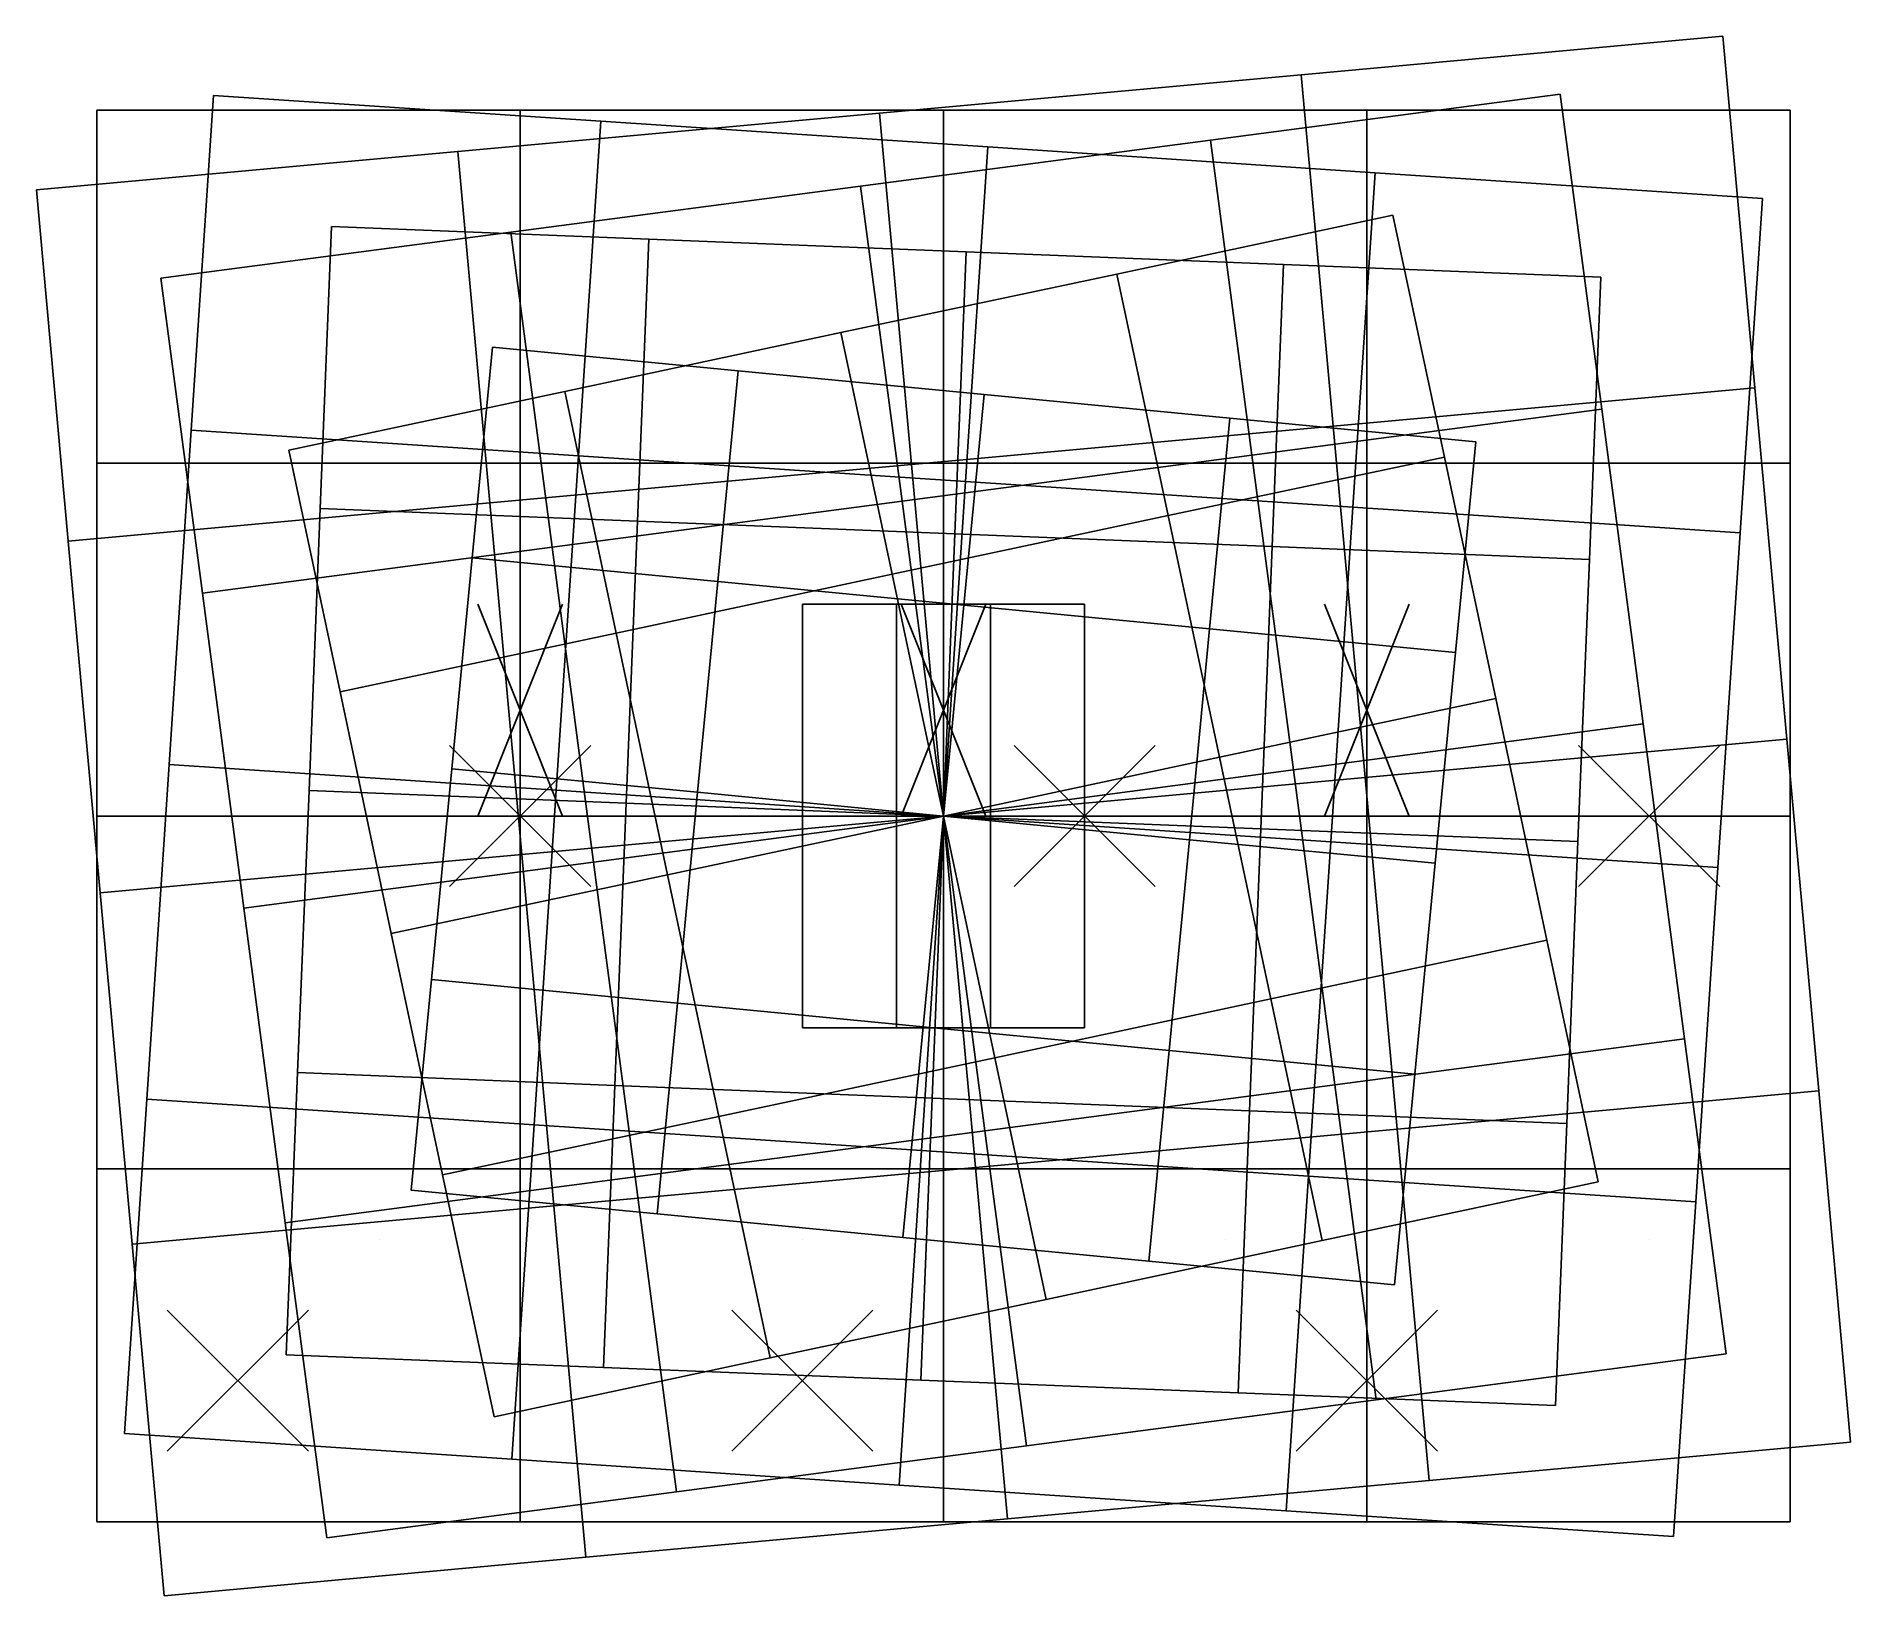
# Model space of a CAD drawing. Header units: metres. Extents: x -64 to 64, y -55 to 55.
import ezdxf

# ---------------------------------------------------------------- set-up
doc = ezdxf.new("R2010")
doc.units = ezdxf.units.M

msp = doc.modelspace()

# ---------------------------------------------------------------- linework, layer by layer
for p, q in [((25.34, 52.51, 8.5), (55.22, 55.23, 8.5)), ((57.49, 30.34, 8.5), (55.22, 55.23, 8.5)), ((-4.53, 49.79, 8.5), (25.34, 52.51, 8.5)), ((27.61, 27.62, 8.5), (25.34, 52.51, 8.5)), ((-53.31, 27.34, 17), (-51.73, 51.04, 17)), ((-51.73, 51.04, 17), (-24.29, 49.22, 17)), ((18.91, 47.88, 26.3), (43.7, 51.14, 26.3)), ((46.64, 28.83, 26.3), (43.7, 51.14, 26.3)), ((-60, 25), (-60, 50)), ((-60, 50), (-30, 50)), ((-34.41, 47.08, 8.5), (-4.53, 49.79, 8.5)), ((-30, 25), (-30, 50)), ((-30, 50), (0, 50)), ((-25.87, 25.52, 17), (-24.29, 49.22, 17)), ((-24.29, 49.22, 17), (3.15, 47.4, 17)), ((-2.27, 24.9, 8.5), (-4.53, 49.79, 8.5)), ((0, 25), (0, 50)), ((0, 50), (30, 50)), ((30, 25), (30, 50)), ((30, 50), (60, 50)), ((60, 25), (60, 50)), ((-5.87, 44.62, 26.3), (18.91, 47.88, 26.3)), ((21.85, 25.57, 26.3), (18.91, 47.88, 26.3)), ((-64.28, 44.36, 8.5), (-34.41, 47.08, 8.5)), ((-32.14, 22.18, 8.5), (-34.41, 47.08, 8.5)), ((1.57, 23.7, 17), (3.15, 47.4, 17)), ((3.15, 47.4, 17), (30.59, 45.57, 17)), ((29.01, 21.88, 17), (30.59, 45.57, 17)), ((30.59, 45.57, 17), (58.03, 43.75, 17)), ((-62.02, 19.46, 8.5), (-64.28, 44.36, 8.5)), ((-30.66, 41.35, 26.3), (-5.87, 44.62, 26.3)), ((-2.94, 22.31, 26.3), (-5.87, 44.62, 26.3)), ((56.45, 20.05, 17), (58.03, 43.75, 17)), ((12.29, 38.39, 45), (31.85, 42.55, 45)), ((35.49, 25.43, 45), (31.85, 42.55, 45)), ((-55.45, 38.09, 26.3), (-30.66, 41.35, 26.3)), ((-44.16, 21.79, 35.8), (-43.36, 41.77, 35.8)), ((-43.36, 41.77, 35.8), (-20.88, 40.87, 35.8)), ((-27.72, 19.04, 26.3), (-30.66, 41.35, 26.3)), ((-21.68, 20.89, 35.8), (-20.88, 40.87, 35.8)), ((-20.88, 40.87, 35.8), (1.61, 39.97, 35.8)), ((0.8, 19.98, 35.8), (1.61, 39.97, 35.8)), ((1.61, 39.97, 35.8), (24.09, 39.06, 35.8)), ((23.28, 19.08, 35.8), (24.09, 39.06, 35.8)), ((24.09, 39.06, 35.8), (46.57, 38.16, 35.8)), ((-52.51, 15.78, 26.3), (-55.45, 38.09, 26.3)), ((-7.28, 34.24, 45), (12.29, 38.39, 45)), ((15.92, 21.28, 45), (12.29, 38.39, 45)), ((45.77, 18.18, 35.8), (46.57, 38.16, 35.8)), ((-26.84, 30.08, 45), (-7.28, 34.24, 45)), ((-3.64, 17.12, 45), (-7.28, 34.24, 45)), ((-33.4, 18.29, 54.5), (-31.96, 33.22, 54.5)), ((-31.96, 33.22, 54.5), (-14.54, 31.54, 54.5)), ((-15.98, 16.61, 54.5), (-14.54, 31.54, 54.5)), ((-14.54, 31.54, 54.5), (2.88, 29.86, 54.5)), ((-46.4, 25.92, 45), (-26.84, 30.08, 45)), ((-23.2, 12.96, 45), (-26.84, 30.08, 45)), ((1.44, 14.93, 54.5), (2.88, 29.86, 54.5)), ((2.88, 29.86, 54.5), (20.29, 28.18, 54.5)), ((27.61, 27.62, 8.5), (57.49, 30.34, 8.5)), ((59.75, 5.44, 8.5), (57.49, 30.34, 8.5)), ((21.85, 25.57, 26.3), (46.64, 28.83, 26.3)), ((49.57, 6.53, 26.3), (46.64, 28.83, 26.3)), ((-54.88, 3.65, 17), (-53.31, 27.34, 17)), ((-53.31, 27.34, 17), (-25.87, 25.52, 17)), ((-2.27, 24.9, 8.5), (27.61, 27.62, 8.5)), ((18.86, 13.25, 54.5), (20.29, 28.18, 54.5)), ((20.29, 28.18, 54.5), (37.71, 26.51, 54.5)), ((29.88, 2.72, 8.5), (27.61, 27.62, 8.5)), ((-42.76, 8.8, 45), (-46.4, 25.92, 45)), ((36.28, 11.58, 54.5), (37.71, 26.51, 54.5)), ((-60, 0), (-60, 25)), ((-60, 25), (-30, 25)), ((-32.14, 22.18, 8.5), (-2.27, 24.9, 8.5)), ((-30, 0), (-30, 25)), ((-30, 25), (0, 25)), ((-27.44, 1.82, 17), (-25.87, 25.52, 17)), ((-25.87, 25.52, 17), (1.57, 23.7, 17)), ((-2.94, 22.31, 26.3), (21.85, 25.57, 26.3)), ((0, 0, 8.5), (-2.27, 24.9, 8.5)), ((0, 0), (0, 25)), ((0, 25), (30, 25)), ((15.92, 21.28, 45), (35.49, 25.43, 45)), ((24.79, 3.26, 26.3), (21.85, 25.57, 26.3)), ((30, 0), (30, 25)), ((30, 25), (60, 25)), ((39.13, 8.32, 45), (35.49, 25.43, 45)), ((60, 0), (60, 25)), ((0, 0, 17), (1.57, 23.7, 17)), ((1.57, 23.7, 17), (29.01, 21.88, 17)), ((-62.02, 19.46, 8.5), (-32.14, 22.18, 8.5)), ((-29.88, -2.72, 8.5), (-32.14, 22.18, 8.5)), ((-27.72, 19.04, 26.3), (-2.94, 22.31, 26.3)), ((0, 0, 26.3), (-2.94, 22.31, 26.3)), ((27.44, -1.82, 17), (29.01, 21.88, 17)), ((29.01, 21.88, 17), (56.45, 20.05, 17)), ((-44.96, 1.81, 35.8), (-44.16, 21.79, 35.8)), ((-44.16, 21.79, 35.8), (-21.68, 20.89, 35.8)), ((-22.48, 0.9, 35.8), (-21.68, 20.89, 35.8)), ((-21.68, 20.89, 35.8), (0.8, 19.98, 35.8)), ((-3.64, 17.12, 45), (15.92, 21.28, 45)), ((19.56, 4.16, 45), (15.92, 21.28, 45)), ((-59.75, -5.44, 8.5), (-62.02, 19.46, 8.5)), ((0, 0, 35.8), (0.8, 19.98, 35.8)), ((0.8, 19.98, 35.8), (23.28, 19.08, 35.8)), ((54.88, -3.65, 17), (56.45, 20.05, 17)), ((-52.51, 15.78, 26.3), (-27.72, 19.04, 26.3)), ((-34.84, 3.35, 54.5), (-33.4, 18.29, 54.5)), ((-33.4, 18.29, 54.5), (-15.98, 16.61, 54.5)), ((-24.79, -3.26, 26.3), (-27.72, 19.04, 26.3)), ((22.48, -0.9, 35.8), (23.28, 19.08, 35.8)), ((23.28, 19.08, 35.8), (45.77, 18.18, 35.8)), ((44.96, -1.81, 35.8), (45.77, 18.18, 35.8)), ((-23.2, 12.96, 45), (-3.64, 17.12, 45)), ((0, 0, 45), (-3.64, 17.12, 45)), ((-49.57, -6.53, 26.3), (-52.51, 15.78, 26.3)), ((-17.42, 1.68, 54.5), (-15.98, 16.61, 54.5)), ((-15.98, 16.61, 54.5), (1.44, 14.93, 54.5)), ((-33, 0, 8.5), (-27, 15, 10.5)), ((-27, 0, 8.5), (-33, 15, 10.5)), ((-33, 0, 26.3), (-27, 15, 28.3)), ((-27, 0, 26.3), (-33, 15, 28.3)), ((-33, 0, 45), (-27, 15, 47)), ((-27, 0, 45), (-33, 15, 47)), ((-30, 0, 8.5), (-30, 15, 8.5)), ((-30, 0, 26.3), (-30, 15, 26.3)), ((-30, 0, 45), (-30, 15, 45)), ((10, 15, 14), (-10, 15, 14)), ((-10, 15, 14), (-10, -15, 14)), ((-10, -15, 14), (-10, 15, 14)), ((-10, -15, 14), (-10, 15, 14)), ((-10, -15, 14), (-10, 15, 14)), ((-10, 15, 14), (10, 15, 14)), ((-10, 15, 14), (10, 15, 14)), ((-10, 15, 14), (10, 15, 14)), ((-10, 15, 14), (10, 15, 14)), ((10, 15, 32), (-10, 15, 32)), ((-10, 15, 32), (-10, -15, 32)), ((-10, -15, 32), (-10, 15, 32)), ((-10, -15, 32), (-10, 15, 32)), ((-10, -15, 32), (-10, 15, 32)), ((-10, 15, 32), (10, 15, 32)), ((-10, 15, 32), (10, 15, 32)), ((-10, 15, 32), (10, 15, 32)), ((-10, 15, 32), (10, 15, 32)), ((10, 15, 50), (-10, 15, 50)), ((-10, 15, 50), (-10, -15, 50)), ((-10, -15, 50), (-10, 15, 50)), ((-10, -15, 50), (-10, 15, 50)), ((-10, -15, 50), (-10, 15, 50)), ((-10, 15, 50), (10, 15, 50)), ((-10, 15, 50), (10, 15, 50)), ((-10, 15, 50), (10, 15, 50)), ((-10, 15, 50), (10, 15, 50)), ((-3.33, -15, 14), (-3.33, 15, 14)), ((-3.33, -15, 14), (-3.33, 15, 14)), ((-3.33, -15, 14), (-3.33, 15, 14)), ((-3.33, -15, 32), (-3.33, 15, 32)), ((-3.33, -15, 32), (-3.33, 15, 32)), ((-3.33, -15, 32), (-3.33, 15, 32)), ((-3.33, -15, 50), (-3.33, 15, 50)), ((-3.33, -15, 50), (-3.33, 15, 50)), ((-3.33, -15, 50), (-3.33, 15, 50)), ((-3, 0, 8.5), (3, 15, 10.5)), ((3, 0, 8.5), (-3, 15, 10.5)), ((-3, 0, 26.3), (3, 15, 28.3)), ((3, 0, 26.3), (-3, 15, 28.3)), ((-3, 0, 45), (3, 15, 47)), ((3, 0, 45), (-3, 15, 47)), ((0, 0, 8.5), (0, 15, 8.5)), ((0, 0, 26.3), (0, 15, 26.3)), ((0, 0, 45), (0, 15, 45)), ((0, 0, 54.5), (1.44, 14.93, 54.5)), ((1.44, 14.93, 54.5), (18.86, 13.25, 54.5)), ((3.33, -15, 14), (3.33, 15, 14)), ((3.33, -15, 14), (3.33, 15, 14)), ((3.33, -15, 14), (3.33, 15, 14)), ((3.33, -15, 32), (3.33, 15, 32)), ((3.33, -15, 32), (3.33, 15, 32)), ((3.33, -15, 32), (3.33, 15, 32)), ((3.33, -15, 50), (3.33, 15, 50)), ((3.33, -15, 50), (3.33, 15, 50)), ((3.33, -15, 50), (3.33, 15, 50)), ((10, -15, 14), (10, 15, 14)), ((10, -15, 14), (10, 15, 14)), ((10, -15, 14), (10, 15, 14)), ((10, -15, 14), (10, 15, 14)), ((10, -15, 32), (10, 15, 32)), ((10, -15, 32), (10, 15, 32)), ((10, -15, 32), (10, 15, 32)), ((10, -15, 32), (10, 15, 32)), ((10, -15, 50), (10, 15, 50)), ((10, -15, 50), (10, 15, 50)), ((10, -15, 50), (10, 15, 50)), ((10, -15, 50), (10, 15, 50)), ((27, 0, 8.5), (33, 15, 10.5)), ((33, 0, 8.5), (27, 15, 10.5)), ((27, 0, 26.3), (33, 15, 28.3)), ((33, 0, 26.3), (27, 15, 28.3)), ((27, 0, 45), (33, 15, 47)), ((33, 0, 45), (27, 15, 47)), ((30, 0, 8.5), (30, 15, 8.5)), ((30, 0, 26.3), (30, 15, 26.3)), ((30, 0, 45), (30, 15, 45)), ((-42.76, 8.8, 45), (-23.2, 12.96, 45)), ((-19.56, -4.16, 45), (-23.2, 12.96, 45)), ((17.42, -1.68, 54.5), (18.86, 13.25, 54.5)), ((18.86, 13.25, 54.5), (36.28, 11.58, 54.5)), ((34.84, -3.35, 54.5), (36.28, 11.58, 54.5)), ((-39.13, -8.32, 45), (-42.76, 8.8, 45)), ((19.56, 4.16, 45), (39.13, 8.32, 45)), ((42.76, -8.8, 45), (39.13, 8.32, 45)), ((24.79, 3.26, 26.3), (49.57, 6.53, 26.3)), ((52.51, -15.78, 26.3), (49.57, 6.53, 26.3)), ((29.88, 2.72, 8.5), (59.75, 5.44, 8.5)), ((62.02, -19.46, 8.5), (59.75, 5.44, 8.5)), ((-35, -5), (-25, 5, 8.5)), ((-25, -5), (-35, 5, 8.5)), ((-35, -5, 8.5), (-25, 5, 17)), ((-25, -5, 8.5), (-35, 5, 17)), ((-35, -5, 17), (-25, 5, 26.3)), ((-25, -5, 17), (-35, 5, 26.3)), ((-35, -5, 26.3), (-25, 5, 35.8)), ((-25, -5, 26.3), (-35, 5, 35.8)), ((-35, -5, 35.8), (-25, 5, 45)), ((-25, -5, 35.8), (-35, 5, 45)), ((-35, -5, 45), (-25, 5, 54.5)), ((-25, -5, 45), (-35, 5, 54.5)), ((0, 0, 45), (19.56, 4.16, 45)), ((5, -5), (15, 5, 8.5)), ((15, -5), (5, 5, 8.5)), ((5, -5, 8.5), (15, 5, 17)), ((15, -5, 8.5), (5, 5, 17)), ((5, -5, 17), (15, 5, 26.3)), ((15, -5, 17), (5, 5, 26.3)), ((5, -5, 26.3), (15, 5, 35.8)), ((15, -5, 26.3), (5, 5, 35.8)), ((5, -5, 35.8), (15, 5, 45)), ((15, -5, 35.8), (5, 5, 45)), ((5, -5, 45), (15, 5, 54.5)), ((15, -5, 45), (5, 5, 54.5)), ((23.2, -12.96, 45), (19.56, 4.16, 45)), ((45, -5), (55, 5, 8.5)), ((55, -5), (45, 5, 8.5)), ((45, -5, 8.5), (55, 5, 17)), ((55, -5, 8.5), (45, 5, 17)), ((45, -5, 17), (55, 5, 26.3)), ((55, -5, 17), (45, 5, 26.3)), ((45, -5, 26.3), (55, 5, 35.8)), ((55, -5, 26.3), (45, 5, 35.8)), ((45, -5, 35.8), (55, 5, 45)), ((55, -5, 35.8), (45, 5, 45)), ((45, -5, 45), (55, 5, 54.5)), ((55, -5, 45), (45, 5, 54.5)), ((-56.45, -20.05, 17), (-54.88, 3.65, 17)), ((-54.88, 3.65, 17), (-27.44, 1.82, 17)), ((-36.28, -11.58, 54.5), (-34.84, 3.35, 54.5)), ((-34.84, 3.35, 54.5), (-17.42, 1.68, 54.5)), ((0, 0, 26.3), (24.79, 3.26, 26.3)), ((0, 0, 8.5), (29.88, 2.72, 8.5)), ((27.72, -19.04, 26.3), (24.79, 3.26, 26.3)), ((32.14, -22.18, 8.5), (29.88, 2.72, 8.5)), ((-45.77, -18.18, 35.8), (-44.96, 1.81, 35.8)), ((-44.96, 1.81, 35.8), (-22.48, 0.9, 35.8)), ((-29.01, -21.88, 17), (-27.44, 1.82, 17)), ((-27.44, 1.82, 17), (0, 0, 17)), ((-18.86, -13.25, 54.5), (-17.42, 1.68, 54.5)), ((-17.42, 1.68, 54.5), (0, 0, 54.5)), ((-60, -25), (-60, 0)), ((-60, 0), (-30, 0)), ((-30, -25), (-30, 0)), ((-30, 0), (0, 0)), ((-29.88, -2.72, 8.5), (0, 0, 8.5)), ((-24.79, -3.26, 26.3), (0, 0, 26.3)), ((-23.28, -19.08, 35.8), (-22.48, 0.9, 35.8)), ((-22.48, 0.9, 35.8), (0, 0, 35.8)), ((-19.56, -4.16, 45), (0, 0, 45)), ((-10, 0, 14), (10, 0, 14)), ((-10, 0, 14), (10, 0, 14)), ((-10, 0, 14), (10, 0, 14)), ((-10, 0, 14), (10, 0, 14)), ((-10, 0, 32), (10, 0, 32)), ((-10, 0, 32), (10, 0, 32)), ((-10, 0, 32), (10, 0, 32)), ((-10, 0, 32), (10, 0, 32)), ((-10, 0, 50), (10, 0, 50)), ((-10, 0, 50), (10, 0, 50)), ((-10, 0, 50), (10, 0, 50)), ((-10, 0, 50), (10, 0, 50)), ((-1.57, -23.7, 17), (0, 0, 17)), ((-1.44, -14.93, 54.5), (0, 0, 54.5)), ((-0.8, -19.98, 35.8), (0, 0, 35.8)), ((0, -25), (0, 0)), ((0, 0), (30, 0)), ((2.27, -24.9, 8.5), (0, 0, 8.5)), ((0, 0, 17), (27.44, -1.82, 17)), ((2.94, -22.31, 26.3), (0, 0, 26.3)), ((0, 0, 35.8), (22.48, -0.9, 35.8)), ((3.64, -17.12, 45), (0, 0, 45)), ((0, 0, 54.5), (17.42, -1.68, 54.5)), ((30, -25), (30, 0)), ((30, 0), (60, 0)), ((60, -25), (60, 0)), ((21.68, -20.89, 35.8), (22.48, -0.9, 35.8)), ((22.48, -0.9, 35.8), (44.96, -1.81, 35.8)), ((15.98, -16.61, 54.5), (17.42, -1.68, 54.5)), ((17.42, -1.68, 54.5), (34.84, -3.35, 54.5)), ((25.87, -25.52, 17), (27.44, -1.82, 17)), ((27.44, -1.82, 17), (54.88, -3.65, 17)), ((44.16, -21.79, 35.8), (44.96, -1.81, 35.8)), ((-59.75, -5.44, 8.5), (-29.88, -2.72, 8.5)), ((-49.57, -6.53, 26.3), (-24.79, -3.26, 26.3)), ((-27.61, -27.62, 8.5), (-29.88, -2.72, 8.5)), ((-21.85, -25.57, 26.3), (-24.79, -3.26, 26.3)), ((33.4, -18.29, 54.5), (34.84, -3.35, 54.5)), ((53.31, -27.34, 17), (54.88, -3.65, 17)), ((-39.13, -8.32, 45), (-19.56, -4.16, 45)), ((-15.92, -21.28, 45), (-19.56, -4.16, 45)), ((-57.49, -30.34, 8.5), (-59.75, -5.44, 8.5)), ((-46.64, -28.83, 26.3), (-49.57, -6.53, 26.3)), ((-35.49, -25.43, 45), (-39.13, -8.32, 45)), ((23.2, -12.96, 45), (42.76, -8.8, 45)), ((46.4, -25.92, 45), (42.76, -8.8, 45)), ((-37.71, -26.51, 54.5), (-36.28, -11.58, 54.5)), ((-36.28, -11.58, 54.5), (-18.86, -13.25, 54.5)), ((-20.29, -28.18, 54.5), (-18.86, -13.25, 54.5)), ((-18.86, -13.25, 54.5), (-1.44, -14.93, 54.5)), ((3.64, -17.12, 45), (23.2, -12.96, 45)), ((26.84, -30.08, 45), (23.2, -12.96, 45)), ((-10, -15, 14), (10, -15, 14)), ((-10, -15, 14), (10, -15, 14)), ((-10, -15, 14), (10, -15, 14)), ((-10, -15, 14), (10, -15, 14)), ((-10, -15, 14), (10, -15, 14)), ((-10, -15, 32), (10, -15, 32)), ((-10, -15, 32), (10, -15, 32)), ((-10, -15, 32), (10, -15, 32)), ((-10, -15, 32), (10, -15, 32)), ((-10, -15, 32), (10, -15, 32)), ((-10, -15, 50), (10, -15, 50)), ((-10, -15, 50), (10, -15, 50)), ((-10, -15, 50), (10, -15, 50)), ((-10, -15, 50), (10, -15, 50)), ((-10, -15, 50), (10, -15, 50)), ((-2.88, -29.86, 54.5), (-1.44, -14.93, 54.5)), ((-1.44, -14.93, 54.5), (15.98, -16.61, 54.5)), ((14.54, -31.54, 54.5), (15.98, -16.61, 54.5)), ((15.98, -16.61, 54.5), (33.4, -18.29, 54.5)), ((27.72, -19.04, 26.3), (52.51, -15.78, 26.3)), ((55.45, -38.09, 26.3), (52.51, -15.78, 26.3)), ((-15.92, -21.28, 45), (3.64, -17.12, 45)), ((7.28, -34.24, 45), (3.64, -17.12, 45)), ((-46.57, -38.16, 35.8), (-45.77, -18.18, 35.8)), ((-45.77, -18.18, 35.8), (-23.28, -19.08, 35.8)), ((-24.09, -39.06, 35.8), (-23.28, -19.08, 35.8)), ((-23.28, -19.08, 35.8), (-0.8, -19.98, 35.8)), ((2.94, -22.31, 26.3), (27.72, -19.04, 26.3)), ((30.66, -41.35, 26.3), (27.72, -19.04, 26.3)), ((31.96, -33.22, 54.5), (33.4, -18.29, 54.5)), ((-58.03, -43.75, 17), (-56.45, -20.05, 17)), ((-56.45, -20.05, 17), (-29.01, -21.88, 17)), ((-1.61, -39.97, 35.8), (-0.8, -19.98, 35.8)), ((-0.8, -19.98, 35.8), (21.68, -20.89, 35.8)), ((32.14, -22.18, 8.5), (62.02, -19.46, 8.5)), ((64.28, -44.36, 8.5), (62.02, -19.46, 8.5)), ((-35.49, -25.43, 45), (-15.92, -21.28, 45)), ((-12.29, -38.39, 45), (-15.92, -21.28, 45)), ((20.88, -40.87, 35.8), (21.68, -20.89, 35.8)), ((21.68, -20.89, 35.8), (44.16, -21.79, 35.8)), ((43.36, -41.77, 35.8), (44.16, -21.79, 35.8)), ((-30.59, -45.57, 17), (-29.01, -21.88, 17)), ((-29.01, -21.88, 17), (-1.57, -23.7, 17)), ((-21.85, -25.57, 26.3), (2.94, -22.31, 26.3)), ((2.27, -24.9, 8.5), (32.14, -22.18, 8.5)), ((5.87, -44.62, 26.3), (2.94, -22.31, 26.3)), ((34.41, -47.08, 8.5), (32.14, -22.18, 8.5)), ((-3.15, -47.4, 17), (-1.57, -23.7, 17)), ((-1.57, -23.7, 17), (25.87, -25.52, 17)), ((-60, -50), (-60, -25)), ((-60, -25), (-30, -25)), ((-46.64, -28.83, 26.3), (-21.85, -25.57, 26.3)), ((-31.85, -42.55, 45), (-35.49, -25.43, 45)), ((-30, -50), (-30, -25)), ((-30, -25), (0, -25)), ((-27.61, -27.62, 8.5), (2.27, -24.9, 8.5)), ((-18.91, -47.88, 26.3), (-21.85, -25.57, 26.3)), ((0, -50), (0, -25)), ((0, -25), (30, -25)), ((4.53, -49.79, 8.5), (2.27, -24.9, 8.5)), ((24.29, -49.22, 17), (25.87, -25.52, 17)), ((25.87, -25.52, 17), (53.31, -27.34, 17)), ((30, -50), (30, -25)), ((30, -25), (60, -25)), ((60, -50), (60, -25)), ((-37.71, -26.51, 54.5), (-20.29, -28.18, 54.5)), ((26.84, -30.08, 45), (46.4, -25.92, 45)), ((-57.49, -30.34, 8.5), (-27.61, -27.62, 8.5)), ((-25.34, -52.51, 8.5), (-27.61, -27.62, 8.5)), ((-20.29, -28.18, 54.5), (-2.88, -29.86, 54.5)), ((51.73, -51.04, 17), (53.31, -27.34, 17)), ((-43.7, -51.14, 26.3), (-46.64, -28.83, 26.3)), ((-55.22, -55.23, 8.5), (-57.49, -30.34, 8.5)), ((-40, -30), (-40, -30, 8.5)), ((-40, -30, 8.5), (-40, -30, 17)), ((-40, -30, 17), (-40, -30, 26.3)), ((-40, -30, 26.3), (-40, -30, 35.8)), ((-40, -30, 35.8), (-40, -30, 45)), ((-40, -30, 45), (-40, -30, 54.5)), ((-10, -30), (-10, -30, 8.5)), ((-10, -30, 8.5), (-10, -30, 17)), ((-10, -30, 17), (-10, -30, 26.3)), ((-10, -30, 26.3), (-10, -30, 35.8)), ((-10, -30, 35.8), (-10, -30, 45)), ((-10, -30, 45), (-10, -30, 54.5)), ((-2.88, -29.86, 54.5), (14.54, -31.54, 54.5)), ((7.28, -34.24, 45), (26.84, -30.08, 45)), ((20, -30), (20, -30, 8.5)), ((20, -30, 8.5), (20, -30, 17)), ((20, -30, 17), (20, -30, 26.3)), ((20, -30, 26.3), (20, -30, 35.8)), ((20, -30, 35.8), (20, -30, 45)), ((20, -30, 45), (20, -30, 54.5)), ((50, -30), (50, -30, 8.5)), ((50, -30, 8.5), (50, -30, 17)), ((50, -30, 17), (50, -30, 26.3)), ((50, -30, 26.3), (50, -30, 35.8)), ((50, -30, 35.8), (50, -30, 45)), ((50, -30, 45), (50, -30, 54.5)), ((14.54, -31.54, 54.5), (31.96, -33.22, 54.5)), ((-12.29, -38.39, 45), (7.28, -34.24, 45)), ((-55, -45), (-45, -35, 8.5)), ((-45, -45), (-55, -35, 8.5)), ((-55, -45, 8.5), (-45, -35, 17)), ((-45, -45, 8.5), (-55, -35, 17)), ((-55, -45, 17), (-45, -35, 26.3)), ((-45, -45, 17), (-55, -35, 26.3)), ((-55, -45, 26.3), (-45, -35, 35.8)), ((-45, -45, 26.3), (-55, -35, 35.8)), ((-55, -45, 35.8), (-45, -35, 45)), ((-45, -45, 35.8), (-55, -35, 45)), ((-55, -45, 45), (-45, -35, 54.5)), ((-45, -45, 45), (-55, -35, 54.5)), ((-15, -45), (-5, -35, 8.5)), ((-5, -45), (-15, -35, 8.5)), ((-15, -45, 8.5), (-5, -35, 17)), ((-5, -45, 8.5), (-15, -35, 17)), ((-15, -45, 17), (-5, -35, 26.3)), ((-5, -45, 17), (-15, -35, 26.3)), ((-15, -45, 26.3), (-5, -35, 35.8)), ((-5, -45, 26.3), (-15, -35, 35.8)), ((-15, -45, 35.8), (-5, -35, 45)), ((-5, -45, 35.8), (-15, -35, 45)), ((-15, -45, 45), (-5, -35, 54.5)), ((-5, -45, 45), (-15, -35, 54.5)), ((25, -45), (35, -35, 8.5)), ((35, -45), (25, -35, 8.5)), ((25, -45, 8.5), (35, -35, 17)), ((35, -45, 8.5), (25, -35, 17)), ((25, -45, 17), (35, -35, 26.3)), ((35, -45, 17), (25, -35, 26.3)), ((25, -45, 26.3), (35, -35, 35.8)), ((35, -45, 26.3), (25, -35, 35.8)), ((25, -45, 35.8), (35, -35, 45)), ((35, -45, 35.8), (25, -35, 45)), ((25, -45, 45), (35, -35, 54.5)), ((35, -45, 45), (25, -35, 54.5)), ((-46.57, -38.16, 35.8), (-24.09, -39.06, 35.8)), ((-31.85, -42.55, 45), (-12.29, -38.39, 45)), ((30.66, -41.35, 26.3), (55.45, -38.09, 26.3)), ((-24.09, -39.06, 35.8), (-1.61, -39.97, 35.8)), ((-1.61, -39.97, 35.8), (20.88, -40.87, 35.8)), ((20.88, -40.87, 35.8), (43.36, -41.77, 35.8)), ((5.87, -44.62, 26.3), (30.66, -41.35, 26.3)), ((-58.03, -43.75, 17), (-30.59, -45.57, 17)), ((-18.91, -47.88, 26.3), (5.87, -44.62, 26.3)), ((34.41, -47.08, 8.5), (64.28, -44.36, 8.5)), ((-30.59, -45.57, 17), (-3.15, -47.4, 17)), ((-3.15, -47.4, 17), (24.29, -49.22, 17)), ((4.53, -49.79, 8.5), (34.41, -47.08, 8.5)), ((-43.7, -51.14, 26.3), (-18.91, -47.88, 26.3)), ((-60, -50), (-30, -50)), ((-30, -50), (0, -50)), ((-25.34, -52.51, 8.5), (4.53, -49.79, 8.5)), ((0, -50), (30, -50)), ((24.29, -49.22, 17), (51.73, -51.04, 17)), ((30, -50), (60, -50)), ((-55.22, -55.23, 8.5), (-25.34, -52.51, 8.5))]:
    msp.add_line(p, q)

doc.saveas('drawing.dxf')
